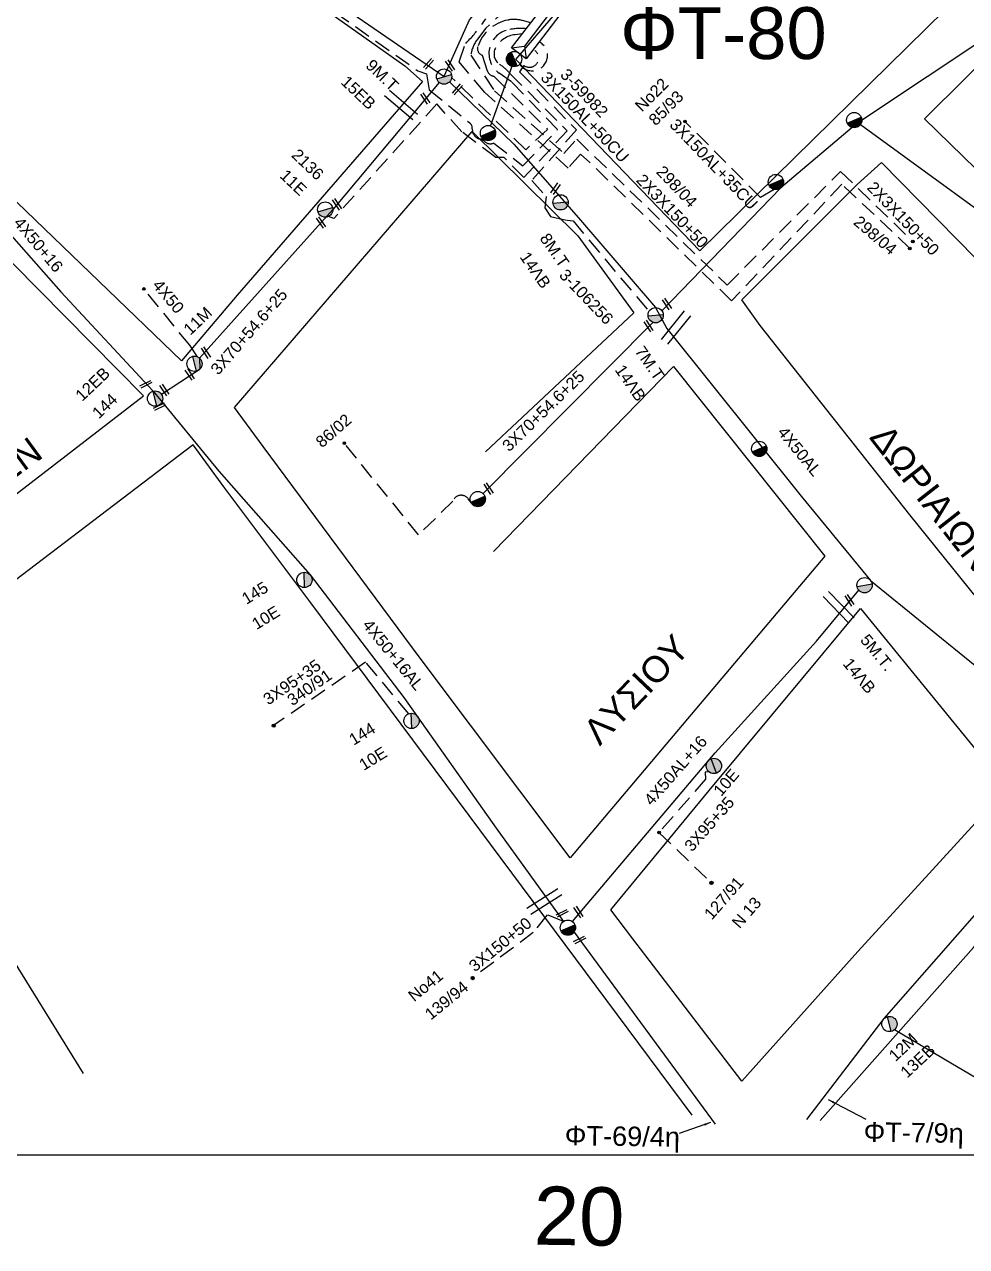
# Model space of a CAD drawing. Header units: millimetres. Extents: x 6950 to 9601, y 853 to 1951.
# Drawn here: x 7382.5 to 7527.9, y 884 to 1072.6 of the extents above; entities that cross this region are included whole.
import ezdxf

# ---------------------------------------------------------------- set-up
doc = ezdxf.new("R2010")
doc.units = ezdxf.units.MM
doc.linetypes.add('DASHED', pattern=[19.05, 12.7, -6.35])
for name, color, linetype in [('Άγνωστα', 7, 'Continuous'), ('Γυμνά εναέρια ΧΤ και ΦΟΠ (3Φ)   4x50+16AL', 7, 'Continuous'), ('Επιγραφές - Σχήματα', 7, 'Continuous'), ('Καλώδια ΧΤ   3x150AL+50CU', 7, 'DASHED'), ('Μηχανική τομή', 7, 'Continuous'), ('Στύλος Ξύλινος', 7, 'Continuous'), ('Στύλος Ξύλινος @ 1', 7, 'Continuous'), ('Στύλος ΦΜ', 7, 'Continuous'), ('Στύλος ΦΜ @ 1', 7, 'Continuous'), ('Συνδέσεις', 7, 'Continuous'), ('Συνεστραμμένα ΧΤ   3x70+54.6+25 AL', 7, 'SYN_LINE'), ('Τομή', 7, 'Continuous'), ('Υποσταθμός εναέριος 2 στύλων', 7, 'Continuous'), ('Υποσταθμός πόλεως', 7, 'Continuous'), ('Υπόβαθρο ΔΕΗ', 7, 'Continuous'), ('Υπόγεια καλώδια Παροχών ΧΤ   4x50AL', 7, 'DASHED')]:
    doc.layers.add(name, color=color, linetype=linetype)
doc.styles.add('arial', font='ARIAL.TTF')
doc.styles.get("Standard").update_dxf_attribs({"font": 'ARIAL.TTF'})
doc.linetypes.add('SYN_LINE', pattern='A,0.5,-0.0001,["/\\/\\/\\/",Standard,S=0.1,R=0,X=0,Y=-0.05],-0.25', length=0.7501)
doc.dimstyles.new('ISO-25', dxfattribs={"dimtxt": 2.5, "dimasz": 2.5, "dimexe": 1.25, "dimexo": 0.625, "dimtad": 1, "dimtxsty": 'Standard', "dimcen": 2.5, "dimadec": 0, "dimazin": 0, "dimtfac": 1, "dimtmove": 0, "dimatfit": 3, "dimfxl": 1, "dimarcsym": 0})

# ---------------------------------------------------------------- blocks, each defined once
blk = doc.blocks.new('ΤΟΜΗ')
at = {"layer": 'Τομή', "ltscale": 40}
for p, q in [((-5.68, 0), (5.68, 0)), ((5.68, -2.33), (-5.68, -2.33))]:
    blk.add_line(p, q, dxfattribs=at)
blk = doc.blocks.new('ΜΗΧΑΝΙΚΗ ΤΟΜΗ')
at = {"layer": 'Μηχανική τομή', "ltscale": 40}
for p, q in [((-1.89, 0.78), (1.89, 0.78)), ((1.89, 0), (-1.89, 0))]:
    blk.add_line(p, q, dxfattribs=at)
blk = doc.blocks.new('ΥΠΑΡΧΩΝ ΤΣΙΜΕΝΤΕΝΙΟΣ ΣΤΥΛΟΣ')
at = {"layer": 'Στύλος ΦΜ'}
blk.add_hatch(color=7, dxfattribs=at).paths.add_polyline_path([(-1.29, -2.28, 0.574793), (2.62, 0, 0.268822), (1.3, 2.27)])
at = {"layer": 'Στύλος ΦΜ', "color": 7}
blk.add_line((-1.29, -2.28), (1.3, 2.27), dxfattribs=at)
blk.add_circle((0, 0), 2.62, dxfattribs=at)
at = {"layer": 'Στύλος ΦΜ', "flags": 4}
for tag, p in [('ΑΡΙΘΜΟΣ', (-4.68, 8.05)), ('ΤΥΠΟΣ', (-4.91, 3.03))]:
    blk.add_attdef(tag, p, '', height=4, dxfattribs=at)
blk = doc.blocks.new('ΥΠΑΡΧΩΝ ΞΥΛΙΝΟΣ ΣΤΥΛΟΣ')
at = {"layer": 'Στύλος Ξύλινος'}
h = blk.add_hatch(color=7, dxfattribs=at)
h.paths.add_polyline_path([(-2.62, 0, 0.270008), (-1.29, -2.28), (1.3, 2.27, 0.576266)])
h.paths.add_polyline_path([(-1.29, -2.28, 0.574793), (2.62, 0, 0.268822), (1.3, 2.27)])
at = {"layer": 'Στύλος Ξύλινος', "color": 7}
blk.add_line((-1.29, -2.28), (1.3, 2.27), dxfattribs=at)
blk.add_circle((0, 0), 2.62, dxfattribs=at)
at = {"layer": 'Στύλος Ξύλινος', "flags": 4}
for tag, p in [('ΑΡΙΘΜΟΣ', (-4.91, 8.6)), ('ΤΥΠΟΣ', (-4.85, 3.39))]:
    blk.add_attdef(tag, p, '', height=4, dxfattribs=at)
blk = doc.blocks.new('ΥΠΟΣΤΑΘΜΟΣ ΕΝΑΕΡΙΟΣ ΕΠΙ 2 ΣΤΥΛΩΝ')
at = {"layer": 'Υποσταθμός εναέριος 2 στύλων', "linetype": 'Continuous'}
for points in [[(-11.97, -2.11, 0.574793), (-8.45, -0.07, 0.268822), (-9.64, 1.98)], [(9.68, -2.15, 0.574793), (13.19, -0.1, 0.268822), (12.01, 1.95)]]:
    blk.add_hatch(color=256, dxfattribs=at).paths.add_polyline_path(points)
for p, q in [((-11.97, -2.11), (-9.64, 1.98)), ((9.68, -2.15), (12.01, 1.95))]:
    blk.add_line(p, q, dxfattribs=at)
for centre in [(-10.81, -0.07), (10.84, -0.1)]:
    blk.add_circle(centre, 2.36, dxfattribs=at)
at = {"layer": 'Υποσταθμός πόλεως', "linetype": 'Continuous', "ltscale": 40}
blk.add_lwpolyline([(-8.57, 2.82), (8.57, 2.82), (8.57, -2.82), (-8.57, -2.82)], close=True, dxfattribs=at)
for points in [[(-5.75, 0), (-8.57, 2.82)], [(-8.57, -2.82), (-5.75, 0)], [(-5.75, 0), (5.75, 0)], [(5.75, 0), (8.57, 2.82)], [(8.57, -2.82), (5.75, 0)]]:
    blk.add_lwpolyline(points, dxfattribs=at)
at = {"layer": 'Υποσταθμός εναέριος 2 στύλων', "ltscale": 40, "flags": 1}
for tag, p in [('ΜΕΤΑΣΧΗΜΑΤΙΣΜΟΣ', (14.09, 2.51)), ('ΙΣΧΥΣ', (14.07, -0.28)), ('ΑΡΙΘΜΟΣ', (14.19, -3))]:
    blk.add_attdef(tag, p, '', height=1.8, dxfattribs=at)
blk = doc.blocks.new('_ΣΥΝΔΕΣΗ')
at = {"layer": 'Συνδέσεις', "linetype": 'SYN_LINE', "ltscale": 40}
blk.add_hatch(color=256, dxfattribs=at).paths.add_polyline_path([(0.5, -0.01, 1), (-0.5, -0.01, 1)])
at = {"layer": 'Συνδέσεις'}
blk.add_circle((0, -0.01), 0.5, dxfattribs=at)

msp = doc.modelspace()

# ---------------------------------------------------------------- linework, layer by layer
at = {"layer": 'Άγνωστα', "color": 27, "linetype": 'Continuous'}
msp.add_lwpolyline([(7333.44, 1143.07), (7358.39, 1127.15), (7376.77, 1114.57), (7407.01, 1093.36), (7422.26, 1081.81), (7447.28, 1064.56), (7447.35, 1064.72)], dxfattribs=at)
at = {"layer": 'Άγνωστα', "color": 173, "linetype": 'DASHED', "ltscale": 0.2}
msp.add_lwpolyline([(7364.35, 1121.49), (7384.88, 1107.05), (7384.93, 1106.39, 0.572265), (7389, 1104.39), (7414.33, 1086.84), (7414.33, 1085.83), (7414.69, 1083.83, 0.706047), (7418.05, 1083.28), (7443.24, 1065.45), (7444.55, 1064.97), (7445, 1062.52), (7451.24, 1057.41, -0.243418), (7451.64, 1056.49, 0.369072), (7452.78, 1054.94, -0.131888), (7453.54, 1054.54, 0.299815), (7454.95, 1054.3), (7459.45, 1050.78), (7464.81, 1056.37), (7457.7, 1063.74), (7455.79, 1065.08, -0.302365), (7454.29, 1068.91, -0.275046), (7456.88, 1071.69, -0.097943), (7459.97, 1071.95, -236.285913)], format="xyb", dxfattribs=at)
at = {"layer": 'Άγνωστα', "color": 151, "linetype": 'DASHED', "ltscale": 0.2}
for points in [[(7519.2, 1038.01), (7508.7, 1047.96), (7491.66, 1029.96), (7469.79, 1051.32), (7468.36, 1052.6), (7466.43, 1050.44), (7458, 1058.13), (7453.55, 1062.13), (7449.59, 1066.85), (7450.62, 1069.69, -0.30537), (7450.62, 1069.69, 0.05079), (7453.04, 1072.58, -0.078227), (7456.36, 1076.14, -0.230477), (7459.84, 1076.88, -0.180124), (7462.4, 1075.13, 0.711333)], [(7462.11, 1074.75), (7461.28, 1075.24, 0.115071), (7458.9, 1076.01, 0.274027), (7457.09, 1075.13), (7453.75, 1072.03), (7452.44, 1070.34, 0.132618), (7451.41, 1067.86), (7455.08, 1062.36), (7465.79, 1052.69), (7467.77, 1054.89), (7490.98, 1032.39), (7508.48, 1049.92), (7519.69, 1039.06)]]:
    msp.add_lwpolyline(points, format="xyb", dxfattribs=at)
at = {"layer": 'Άγνωστα', "color": 27, "linetype": 'DASHED', "ltscale": 0.2}
msp.add_lwpolyline([(7460.65, 1072.85), (7459.41, 1073.2, 0.118345), (7457.1, 1073.29, 0.274607), (7452.49, 1069.17, 0.412503), (7453.17, 1067.87), (7453.96, 1065.45, 0.294371), (7454.97, 1064.63), (7463.26, 1056.41), (7459.89, 1053.27), (7448.45, 1064.41)], format="xyb", dxfattribs=at)
at = {"layer": 'Άγνωστα', "color": 30, "linetype": 'DASHED', "ltscale": 0.2}
msp.add_lwpolyline([(7459.35, 1071.15), (7459.35, 1071.15), (7458.25, 1071.03, 0.244158), (7455.23, 1069.02, 0.385637), (7455.83, 1066.48, -0.058295), (7457.5, 1065.01), (7466.29, 1056.17), (7459.57, 1048.97), (7456.56, 1052.09), (7455.25, 1052.09), (7450.01, 1056.04), (7446.17, 1060.34), (7430.28, 1042.68), (7429.46, 1042.97)], format="xyb", dxfattribs=at)
at = {"layer": 'Άγνωστα', "color": 85, "linetype": 'DASHED', "ltscale": 0.2}
for points in [[(7459.6, 1066.29), (7458.93, 1065.32), (7467.71, 1056.34), (7460.83, 1048.54), (7463.04, 1046.03), (7462.83, 1044.28), (7463.71, 1042.95), (7466.27, 1042.39), (7467.19, 1042.28), (7478.9, 1028.31)], [(7498.22, 1047.15), (7496.13, 1045.9), (7484.51, 1057.6)]]:
    msp.add_lwpolyline(points, dxfattribs=at)
at = {"layer": 'Άγνωστα', "color": 85}
msp.add_lwpolyline([(7593.99, 1006.31), (7579.21, 1000.49), (7563.73, 1012.89), (7540.1, 1036.34), (7511.55, 1057.14)], dxfattribs=at)
at = {"layer": 'Άγνωστα', "color": 30, "linetype": 'DASHED', "ltscale": 0.2}
for points in [[(7409.22, 1021.32), (7408.02, 1023.11), (7400.95, 1031.78)], [(7441.84, 966.22), (7435.17, 974.18), (7420.96, 964.38)], [(7465.71, 934.16), (7463.21, 935.17), (7461.04, 932.45), (7451.68, 925.44)]]:
    msp.add_lwpolyline(points, dxfattribs=at)
at = {"layer": 'Άγνωστα', "color": 1, "linetype": 'DASHED', "ltscale": 0.2}
msp.add_lwpolyline([(7451.41, 998.89), (7451.01, 999.4, 0.591047), (7448.65, 999.05), (7443.36, 993.83), (7431.88, 1007.97)], format="xyb", dxfattribs=at)
at = {"layer": 'Άγνωστα', "color": 6}
for points in [[(7467.11, 934.14), (7489.14, 960.21), (7504.78, 977.41), (7511.29, 985.31)], [(7467.34, 932.49), (7489.13, 902.86)]]:
    msp.add_lwpolyline(points, dxfattribs=at)
at = {"layer": 'Άγνωστα', "color": 6, "linetype": 'DASHED', "ltscale": 0.2}
msp.add_lwpolyline([(7488.18, 957.25), (7487.57, 957.2), (7487.66, 956.11), (7480.45, 947.9), (7488.54, 940.11)], dxfattribs=at)
at = {"layer": 'Άγνωστα', "color": 154}
for points in [[(7503.26, 903.59), (7515.22, 919.19), (7529.5, 935.47), (7547.3, 957.54)], [(7516.82, 917.47), (7525.52, 912.33), (7535.03, 906.72)]]:
    msp.add_lwpolyline(points, dxfattribs=at)
at = {"layer": 'Άγνωστα', "color": 1, "linetype": 'DASHED', "ltscale": 0.2}
msp.add_arc((7460.89, 1067.8), 2.35, 213.3211, 63.065, dxfattribs=at)
at = {"layer": 'Άγνωστα', "color": 85, "linetype": 'DASHED', "ltscale": 0.2}
msp.add_arc((7460.46, 1067.43), 1.43, 232.8251, 54.6436, dxfattribs=at)
at = {"layer": 'Γυμνά εναέρια ΧΤ και ΦΟΠ (3Φ)   4x50+16AL', "color": 85, "ltscale": 40}
msp.add_lwpolyline([(7616.39, 1163.97), (7600.9, 1139.17), (7597.04, 1136.01), (7584.8, 1123.12), (7565.82, 1104.91), (7553.09, 1092.95), (7532.77, 1071.78), (7510.94, 1057.28), (7499.27, 1047.39), (7480.91, 1028.4)], dxfattribs=at)
at = {"layer": 'Γυμνά εναέρια ΧΤ και ΦΟΠ (3Φ)   4x50+16AL', "color": 30, "ltscale": 40}
msp.add_lwpolyline([(7369.75, 1052.11), (7388.13, 1031.32), (7402.4, 1016), (7412.51, 1003.66), (7426.61, 987.65), (7441.06, 968.74), (7455.33, 948.54), (7465.71, 934.16)], dxfattribs=at)
at = {"layer": 'Επιγραφές - Σχήματα'}
msp.add_lwpolyline([(6992.76, 898.14), (9488.75, 898.14), (9488.75, 1914.05), (6992.76, 1914.05)], close=True, dxfattribs=at)
at = {"layer": 'Συνεστραμμένα ΧΤ   3x70+54.6+25 AL', "color": 27, "linetype": 'SYN_LINE', "ltscale": 20}
msp.add_lwpolyline([(7447.35, 1064.72), (7451.2, 1073.34), (7454.59, 1077.23), (7471.21, 1093.34)], dxfattribs=at)
at = {"layer": 'Συνεστραμμένα ΧΤ   3x70+54.6+25 AL', "color": 30, "linetype": 'SYN_LINE', "ltscale": 20}
msp.add_lwpolyline([(7446.53, 1063.65), (7430.12, 1044.07), (7409.54, 1021.11), (7409.57, 1019.38), (7409.3, 1019.21)], dxfattribs=at)
at = {"layer": 'Συνεστραμμένα ΧΤ   3x70+54.6+25 AL', "color": 1, "linetype": 'SYN_LINE', "ltscale": 20}
msp.add_lwpolyline([(7479.5, 1026.63), (7453.31, 1000.19)], dxfattribs=at)
at = {"layer": 'Συνεστραμμένα ΧΤ   3x70+54.6+25 AL', "color": 30, "linetype": 'SYN_LINE', "ltscale": 8}
msp.add_lwpolyline([(7409.3, 1019.21), (7403.66, 1015.51)], dxfattribs=at)
at = {"layer": 'Υπόβαθρο ΔΕΗ'}
for points in [[(7521.31, 1142.75), (7555.73, 1118.07), (7563.12, 1112.98), (7530.44, 1080.61), (7486.74, 1037.65), (7458.36, 1067.18), (7485.25, 1098.5), (7521.31, 1142.75)], [(7304.05, 1046.04), (7336.97, 1084.38), (7359.21, 1111.13), (7365.63, 1119.28), (7402.01, 1093.98), (7441.2, 1066.23), (7443.93, 1063.82), (7415.35, 1030.85), (7406.74, 1020.68), (7381.35, 1045.2), (7368.97, 1057), (7344.01, 1027.94), (7335.45, 1018), (7312.45, 1038.52), (7304.05, 1046.04)], [(7579.37, 1001.8), (7549.22, 1030.99), (7521.42, 1058.02), (7566.2, 1102.49), (7581, 1116.55), (7610.01, 1087.4), (7638, 1059.25), (7600.45, 1022.02), (7579.37, 1001.8)], [(7414.93, 1013.47), (7451.6, 1056.11), (7467.92, 1039.96), (7476.59, 1028.08), (7453.7, 1006.66)], [(7493.24, 1030.09), (7511.05, 1047.9), (7514.79, 1051.29), (7535.17, 1030.55), (7571.72, 994.66), (7544.22, 965.85), (7519.17, 996.92), (7496.08, 1026.12), (7493.24, 1030.09)], [(7454.93, 991.28), (7482.71, 1019.83), (7498.53, 999.96), (7506.05, 990.54), (7466.74, 943.99), (7443.58, 974.82), (7419.38, 1007.45), (7414.93, 1013.47)], [(7485.6, 904.25), (7451.14, 950.52), (7426.73, 983.34), (7413.45, 1001.02), (7408.57, 1007.75), (7364.48, 974.17), (7358.43, 969.56), (7378.59, 931.57), (7391.55, 910.67)], [(7493.22, 909.51), (7476.44, 931.5), (7473.02, 935.96), (7488.19, 954.37), (7502.73, 971.83), (7511.56, 982.47), (7534.18, 954.74), (7511.15, 929.5), (7493.22, 909.51)], [(7505.36, 903.43), (7528.99, 930.12), (7541.87, 945.04), (7566.16, 914.7), (7573.49, 905.04)]]:
    msp.add_lwpolyline(points, dxfattribs=at)
msp.add_lwpolyline([(7338.96, 1009.35), (7353.56, 978.83), (7400.91, 1015.28), (7372.63, 1043.85, 0.314104), (7369.48, 1044.43), (7351.45, 1023.59), (7338.96, 1009.35)], format="xyb", dxfattribs=at)
at = {"layer": 'Υπόγεια καλώδια Παροχών ΧΤ   4x50AL', "color": 1, "linetype": 'Continuous', "ltscale": 0.2}
for points in [[(7457.8, 1066.26), (7454.41, 1056.87)], [(7448.13, 1063.75), (7458.03, 1054.12), (7468.05, 1042.78), (7479.9, 1028.9), (7481.65, 1025.7), (7502.41, 999.82), (7513.1, 986.81), (7547.07, 959.19)]]:
    msp.add_lwpolyline(points, dxfattribs=at)

# ---------------------------------------------------------------- block references
at = {"layer": 'Μηχανική τομή', "xscale": 0.5, "yscale": 0.5, "zscale": 0.5}
for p, rotation in [((7444.73, 1066.65), 228.5119713026783), ((7448.37, 1066.39), 124.0427767753249), ((7444.54, 1061.29), 124.0427767753249), ((7449.19, 1062.72), 228.5119713026783), ((7464.32, 1047.37), 235.1383027284685), ((7430.91, 1044.95), 124.0427767753249), ((7428.44, 1042.15), 124.0427767753249), ((7481.84, 1029.56), 124.0427767753249), ((7479, 1026.16), 124.0427767753249), ((7410.68, 1022.06), 124.0427767753249), ((7408.19, 1018.71), 124.0427767753249), ((7401.16, 1017.25), 206.3800583452817), ((7404.28, 1016.31), 124.0427767753249), ((7403.27, 1013.8), 206.3800583452817), ((7454.32, 1001.07), 124.0427767753249), ((7510.03, 983.84), 124.0427767753249), ((7465.43, 935.61), 206.3800583452817), ((7468.19, 935.73), 124.0427767753249), ((7468.12, 931.49), 206.3800583452817)]:
    msp.add_blockref('ΜΗΧΑΝΙΚΗ ΤΟΜΗ', p, dxfattribs=dict(at, rotation=rotation))
at = {"layer": 'Στύλος Ξύλινος @ 1', "ltscale": 40}
ref = msp.add_blockref('ΥΠΑΡΧΩΝ ΞΥΛΙΝΟΣ ΣΤΥΛΟΣ', (7488.93, 958.16), dxfattribs=dict(at, xscale=0.449999999999818, yscale=0.449999999999818, zscale=0.449999999999818, rotation=49.39158636879022))
ref.add_attrib('ΤΥΠΟΣ', '10E', (7490.05, 953.34), dxfattribs={"layer": 'Στύλος Ξύλινος', "height": 1.8, "rotation": 49.3916, "flags": 4})
at = {"layer": 'Στύλος ΦΜ @ 1', "ltscale": 40}
ref = msp.add_blockref('ΥΠΑΡΧΩΝ ΤΣΙΜΕΝΤΕΝΙΟΣ ΣΤΥΛΟΣ', (7447.28, 1064.56), dxfattribs=dict(at, xscale=0.4499999999998184, yscale=0.4499999999998184, zscale=0.4499999999998184, rotation=316.3480995988358))
ref.add_attrib('ΤΥΠΟΣ', '9M.T', (7435.05, 1066.1), dxfattribs={"layer": 'Στύλος ΦΜ', "height": 1.8, "rotation": 316.3481, "flags": 4})
ref.add_attrib('ΑΡΙΘΜΟΣ', '15EB', (7431.22, 1063.57), dxfattribs={"layer": 'Στύλος ΦΜ', "height": 1.8, "rotation": 316.3481, "flags": 4})
at = {"layer": 'Στύλος ΦΜ @ 1', "ltscale": 40, "xscale": 0.4499999999998183, "yscale": 0.4499999999998183, "zscale": 0.4499999999998183, "rotation": 323.0229810481194}
for p in [(7510.59, 1057.84), (7454.06, 1055.84), (7498.51, 1048.29), (7495.93, 1007.1), (7452.49, 999.35), (7466.4, 933.2)]:
    msp.add_blockref('ΥΠΑΡΧΩΝ ΤΣΙΜΕΝΤΕΝΙΟΣ ΣΤΥΛΟΣ', p, dxfattribs=at)
at = {"layer": 'Στύλος ΦΜ @ 1', "ltscale": 40}
ref = msp.add_blockref('ΥΠΑΡΧΩΝ ΤΣΙΜΕΝΤΕΝΙΟΣ ΣΤΥΛΟΣ', (7428.94, 1044.03), dxfattribs=dict(at, xscale=0.4499999999998184, yscale=0.4499999999998184, zscale=0.4499999999998184, rotation=316.3480995988358))
ref.add_attrib('ΤΥΠΟΣ', '2136', (7423.6, 1052.29), dxfattribs={"layer": 'Στύλος ΦΜ', "height": 1.8, "rotation": 316.3481, "flags": 4})
ref.add_attrib('ΑΡΙΘΜΟΣ', '11E', (7421.79, 1049.11), dxfattribs={"layer": 'Στύλος ΦΜ', "height": 1.8, "rotation": 316.3481, "flags": 4})
ref = msp.add_blockref('ΥΠΑΡΧΩΝ ΤΣΙΜΕΝΤΕΝΙΟΣ ΣΤΥΛΟΣ', (7465.26, 1045.15), dxfattribs=dict(at, xscale=0.4499999999998184, yscale=0.4499999999998184, zscale=0.4499999999998184, rotation=304.847997718336))
ref.add_attrib('ΤΥΠΟΣ', '8M.T', (7461.96, 1039.59), dxfattribs={"layer": 'Στύλος ΦΜ', "height": 1.8, "rotation": 304.848, "flags": 4})
ref.add_attrib('ΑΡΙΘΜΟΣ', '14ΛΒ', (7458.88, 1036.72), dxfattribs={"layer": 'Στύλος ΦΜ', "height": 1.8, "rotation": 304.848, "flags": 4})
ref = msp.add_blockref('ΥΠΑΡΧΩΝ ΤΣΙΜΕΝΤΕΝΙΟΣ ΣΤΥΛΟΣ', (7408.76, 1020.24), dxfattribs=dict(at, xscale=0.4499999999998183, yscale=0.4499999999998183, zscale=0.4499999999998183, rotation=43.49632192247396))
ref.add_attrib('ΤΥΠΟΣ', '11M', (7408.1, 1024.53), dxfattribs={"layer": 'Στύλος ΦΜ', "height": 1.8, "rotation": 43.4963, "flags": 4})
ref = msp.add_blockref('ΥΠΑΡΧΩΝ ΤΣΙΜΕΝΤΕΝΙΟΣ ΣΤΥΛΟΣ', (7479.94, 1027.73), dxfattribs=dict(at, xscale=0.4499999999998184, yscale=0.4499999999998184, zscale=0.4499999999998184, rotation=304.847997718336))
ref.add_attrib('ΤΥΠΟΣ', '7M.T', (7476.64, 1022.17), dxfattribs={"layer": 'Στύλος ΦΜ', "height": 1.8, "rotation": 304.848, "flags": 4})
ref.add_attrib('ΑΡΙΘΜΟΣ', '14ΛΒ', (7473.56, 1019.3), dxfattribs={"layer": 'Στύλος ΦΜ', "height": 1.8, "rotation": 304.848, "flags": 4})
ref = msp.add_blockref('ΥΠΑΡΧΩΝ ΤΣΙΜΕΝΤΕΝΙΟΣ ΣΤΥΛΟΣ', (7402.68, 1014.86), dxfattribs=dict(at, xscale=0.4499999999998183, yscale=0.4499999999998183, zscale=0.4499999999998183, rotation=43.49632192247396))
ref.add_attrib('ΤΥΠΟΣ', '12EB', (7391.41, 1014.33), dxfattribs={"layer": 'Στύλος ΦΜ', "height": 1.8, "rotation": 43.4963, "flags": 4})
ref.add_attrib('ΑΡΙΘΜΟΣ', '144', (7394, 1011.64), dxfattribs={"layer": 'Στύλος ΦΜ', "height": 1.8, "rotation": 43.4963, "flags": 4})
ref = msp.add_blockref('ΥΠΑΡΧΩΝ ΤΣΙΜΕΝΤΕΝΙΟΣ ΣΤΥΛΟΣ', (7425.72, 986.87), dxfattribs=dict(at, xscale=0.4499999999998184, yscale=0.4499999999998184, zscale=0.4499999999998184, rotation=31.55008521548806))
ref.add_attrib('ΤΥΠΟΣ', '145', (7416.76, 983.01), dxfattribs={"layer": 'Στύλος ΦΜ', "height": 1.8, "rotation": 31.5501, "flags": 4})
ref.add_attrib('ΑΡΙΘΜΟΣ', '10E', (7418.33, 979.12), dxfattribs={"layer": 'Στύλος ΦΜ', "height": 1.8, "rotation": 31.5501, "flags": 4})
ref = msp.add_blockref('ΥΠΑΡΧΩΝ ΤΣΙΜΕΝΤΕΝΙΟΣ ΣΤΥΛΟΣ', (7512.19, 986.06), dxfattribs=dict(at, xscale=0.4499999999998183, yscale=0.4499999999998183, zscale=0.4499999999998183, rotation=309.5710492601431))
ref.add_attrib('ΤΥΠΟΣ', '5M.T.', (7511.41, 977.56), dxfattribs={"layer": 'Στύλος ΦΜ', "height": 1.8, "rotation": 309.571, "flags": 4})
ref.add_attrib('ΑΡΙΘΜΟΣ', '14ΛΒ', (7508.73, 973.89), dxfattribs={"layer": 'Στύλος ΦΜ', "height": 1.8, "rotation": 309.571, "flags": 4})
ref = msp.add_blockref('ΥΠΑΡΧΩΝ ΤΣΙΜΕΝΤΕΝΙΟΣ ΣΤΥΛΟΣ', (7442.26, 965.12), dxfattribs=dict(at, xscale=0.4499999999998183, yscale=0.4499999999998183, zscale=0.4499999999998183, rotation=31.55008521548806))
ref.add_attrib('ΤΥΠΟΣ', '144', (7433.31, 961.26), dxfattribs={"layer": 'Στύλος ΦΜ', "height": 1.8, "rotation": 31.5501, "flags": 4})
ref.add_attrib('ΑΡΙΘΜΟΣ', '10E', (7434.87, 957.37), dxfattribs={"layer": 'Στύλος ΦΜ', "height": 1.8, "rotation": 31.5501, "flags": 4})
ref = msp.add_blockref('ΥΠΑΡΧΩΝ ΤΣΙΜΕΝΤΕΝΙΟΣ ΣΤΥΛΟΣ', (7516.02, 918.33), dxfattribs=dict(at, xscale=0.4499999999998183, yscale=0.4499999999998183, zscale=0.4499999999998183, rotation=43.03956325460891))
ref.add_attrib('ΤΥΠΟΣ', '12M', (7516.96, 912.44), dxfattribs={"layer": 'Στύλος ΦΜ', "height": 1.8, "rotation": 43.0396, "flags": 4})
ref.add_attrib('ΑΡΙΘΜΟΣ', '13EB', (7518.75, 909.88), dxfattribs={"layer": 'Στύλος ΦΜ', "height": 1.8, "rotation": 43.0396, "flags": 4})
at = {"layer": 'Συνδέσεις', "zscale": 0.25}
for p, xscale, yscale in [((7484.47, 1057.63), 0.4, 0.4), ((7519.16, 1038.04), 0.4, 0.4), ((7519.65, 1039.1), 0.4, 0.4), ((7400.95, 1031.79), 0.4, 0.4), ((7431.89, 1007.98), 0.4, 0.4), ((7420.98, 964.38), 0.5, 0.5), ((7480.47, 947.9), 0.4, 0.4), ((7488.55, 940.11), 0.5, 0.5), ((7451.69, 925.43), 0.5, 0.5)]:
    msp.add_blockref('_ΣΥΝΔΕΣΗ', p, dxfattribs=dict(at, xscale=xscale, yscale=yscale))
at = {"layer": 'Τομή'}
for p, xscale, yscale, zscale, rotation in [((7441.03, 1060.62), 0.4999999999999994, 0.4999999999999994, 0.4999999999999994, 319.742833323289), ((7482.63, 1026.18), 0.4999999999999994, 0.4999999999999994, 0.4999999999999994, 51.14419871505113), ((7508.6, 983.06), 0.4999999999999993, 0.4999999999999993, 0.4999999999999993, 314.0343688189445), ((7462.46, 937.73), 0.4999999999999994, 0.4999999999999994, 0.4999999999999994, 32.47337499791256)]:
    msp.add_blockref('ΤΟΜΗ', p, dxfattribs=dict(at, xscale=xscale, yscale=yscale, zscale=zscale, rotation=rotation))
at = {"layer": 'Υποσταθμός εναέριος 2 στύλων', "xscale": 0.4999999999999998, "yscale": 0.4999999999999998, "zscale": 0.4999999999999998, "rotation": 232.5226061941867}
msp.add_blockref('ΥΠΟΣΤΑΘΜΟΣ ΕΝΑΕΡΙΟΣ ΕΠΙ 2 ΣΤΥΛΩΝ', (7461.43, 1071.54), dxfattribs=at)

# ---------------------------------------------------------------- texts
at = {"ltscale": 40, "insert": (7474.45, 1075.27), "char_height": 8, "width": 46.4484, "attachment_point": 1, "style": 'arial'}
msp.add_mtext('ΦT-80', dxfattribs=at)
at = {"ltscale": 40, "width": 94.4586, "attachment_point": 1, "style": 'arial'}
for s, insert, char_height, rotation in [('ΔΩΡΙΑΙΩΝ', (7515.94, 1011.3), 4, 308.0389), ('ΔEPBENAKIΩN', (7351.07, 985.6), 4, 36.1755), ('ΛYΣIOY', (7468.42, 963.9), 4, 46.4093), ('ΦT-69/4η', (7465.94, 902.64), 3, 359.1724), ('ΦT-7/9η', (7512.07, 903.19), 3, 359.1724), ('20', (7461.2, 893.28), 9, 359.1724)]:
    msp.add_mtext(s, dxfattribs=dict(at, insert=insert, char_height=char_height, rotation=rotation))
at = {"layer": 'Άγνωστα', "ltscale": 40, "char_height": 1.8, "width": 34.5395, "attachment_point": 1, "style": 'arial'}
for s, insert, rotation in [('3-59982', (7466.38, 1065.99), 313.8294), ('No22\\P85/93', (7476.56, 1060.27), 44.835), ('3X150AL+35CU', (7483.26, 1058.25), 313.8294), ('298/04', (7481.2, 1051), 313.8294), ('2X3X150+50', (7478.11, 1049.71), 313.8294), ('2X3X150+50', (7513.75, 1048.56), 313.9367), ('4X50+16', (7382.1, 1043.09), 310.0541), ('298/04', (7511.5, 1043.25), 319.6009), ('3-106256', (7466.22, 1035.05), 313.7452), ('4X50', (7403.53, 1033.46), 310.0541), ('3X70+54.6+25', (7411.07, 1019.55), 49.0473), ('3X70+54.6+25', (7456.06, 1007.84), 44.2894), ('86/02', (7427.25, 1008.52), 41.1806), ('3X95+35', (7419.12, 968.95), 34.828), ('340/91', (7422.84, 968.83), 34.828), ('4X50AL+16', (7477.98, 953.09), 48.8397), ('3X95+35', (7484.21, 945.99), 48.8397), ('127/91', (7487.25, 935.47), 48.8397), ('N 13', (7491.54, 934.13), 48.8397), ('3X150+50', (7450.9, 927.68), 39.1239), ('No41', (7441.53, 923.07), 39.1239), ('139/94', (7444.1, 920.25), 39.1239)]:
    msp.add_mtext(s, dxfattribs=dict(at, insert=insert, rotation=rotation))
at = {"layer": 'Γυμνά εναέρια ΧΤ και ΦΟΠ (3Φ)   4x50+16AL', "ltscale": 40, "insert": (7435.97, 981.01), "char_height": 1.8, "width": 34.5395, "attachment_point": 1, "rotation": 309.2262, "style": 'arial'}
msp.add_mtext('4X50+16AL', dxfattribs=at)
at = {"layer": 'Καλώδια ΧΤ   3x150AL+50CU', "ltscale": 0.2, "insert": (7463.36, 1065.53), "char_height": 1.8, "width": 34.5395, "attachment_point": 1, "rotation": 313.8294, "style": 'arial'}
msp.add_mtext('3X150AL+50CU', dxfattribs=at)
at = {"layer": 'Υπόγεια καλώδια Παροχών ΧΤ   4x50AL', "ltscale": 0.2, "insert": (7500.04, 1010.76), "char_height": 1.8, "width": 34.5395, "attachment_point": 1, "rotation": 309.2262, "style": 'arial'}
msp.add_mtext('4X50AL', dxfattribs=at)

# ---------------------------------------------------------------- leaders
at = {"layer": 'Επιγραφές - Σχήματα', "ltscale": 40}
for points in [[(7506.57, 906.66), (7512.37, 903.64)], [(7488.43, 903.13), (7483.59, 901.41)]]:
    msp.add_leader(points, dimstyle='ISO-25', override={"dimasz": 1, "dimtad": 0}, dxfattribs=at)

doc.saveas('drawing.dxf')
